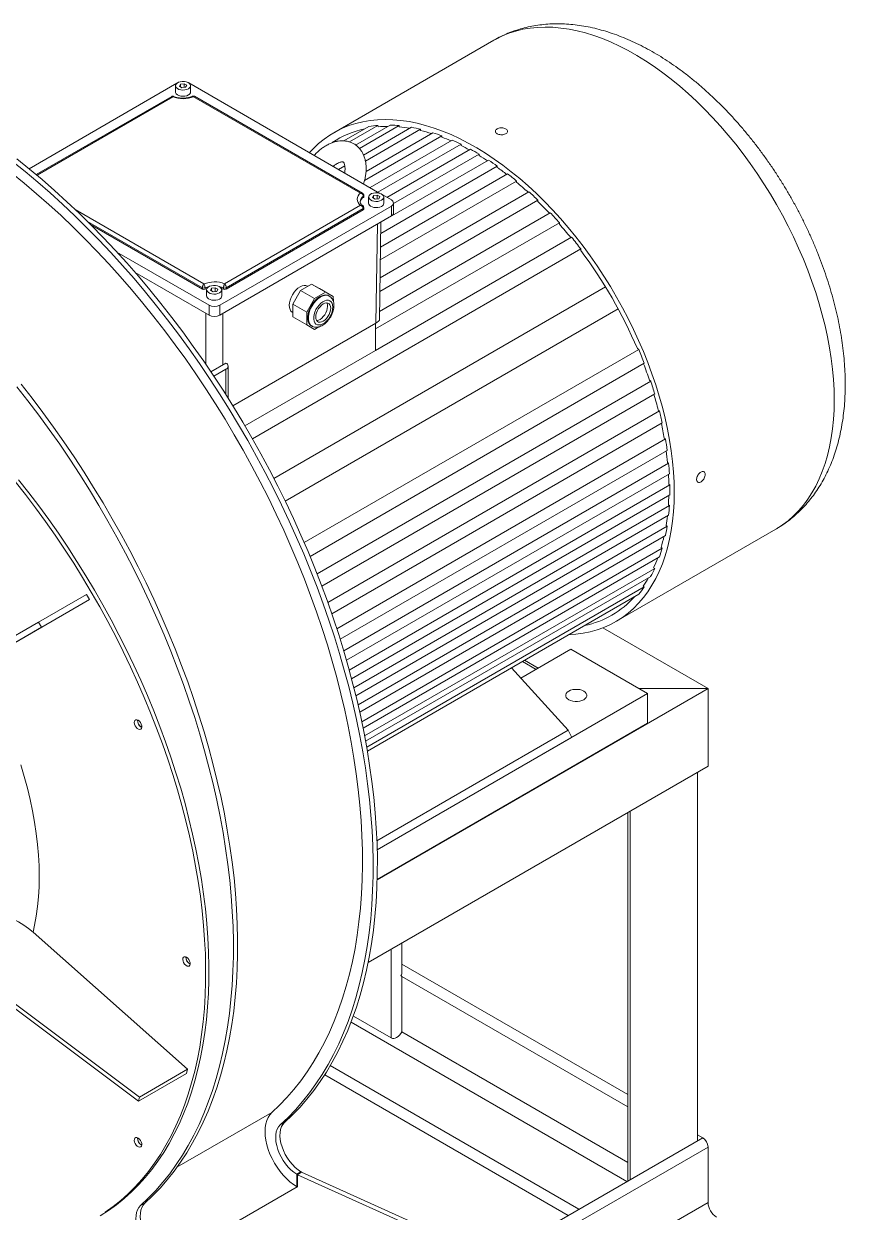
# Model space of a CAD drawing. Header units: millimetres. Extents: x 34 to 332, y 38 to 228.
# Drawn here: x 305.01 to 332.24, y 57.97 to 97.34 of the extents above; entities that cross this region are included whole.
import ezdxf

# ---------------------------------------------------------------- set-up
doc = ezdxf.new("R2010")
doc.units = ezdxf.units.MM

msp = doc.modelspace()

# ---------------------------------------------------------------- linework, layer by layer
at = {"color": 7, "linetype": 'Continuous', "lineweight": 15}
for p, q in [((320.59, 96.796), (315.286, 93.734)), ((310.085, 95.372), (305.185, 92.543)), ((310.041, 95.29), (310.041, 95.086)), ((310.206, 95.343), (310.17, 95.274)), ((310.17, 95.274), (310.255, 95.221)), ((310.328, 95.359), (310.206, 95.343)), ((310.206, 95.343), (310.206, 95.252)), ((310.413, 95.307), (310.328, 95.359)), ((310.328, 95.359), (310.328, 95.231)), ((310.377, 95.238), (310.413, 95.307)), ((316.818, 91.726), (310.483, 95.383)), ((310.541, 95.086), (310.541, 95.29)), ((309.914, 94.937), (305.424, 92.345)), ((309.95, 94.924), (305.45, 92.326)), ((310.255, 95.221), (310.377, 95.238)), ((316.172, 91.733), (310.64, 94.927)), ((316.237, 91.73), (310.676, 94.94)), ((315.626, 93.464), (316.448, 93.939)), ((315.806, 93.43), (316.753, 93.977)), ((316.011, 93.327), (317.157, 93.988)), ((316.141, 93.209), (317.46, 93.971)), ((316.273, 92.995), (317.867, 93.915)), ((316.336, 92.795), (318.165, 93.851)), ((316.356, 92.454), (318.574, 93.735)), ((316.754, 93.93), (316.753, 93.977)), ((317.46, 93.927), (317.46, 93.971)), ((318.165, 93.808), (318.165, 93.851)), ((316.308, 92.15), (318.872, 93.63)), ((316.489, 91.916), (319.214, 93.489)), ((316.753, 91.764), (319.505, 93.353)), ((318.872, 93.588), (318.872, 93.63)), ((319.505, 93.311), (319.505, 93.353)), ((317.049, 91.592), (319.816, 93.19)), ((317.269, 91.385), (320.106, 93.022)), ((320.106, 92.981), (320.106, 93.022)), ((315.447, 92.518), (315.654, 92.637)), ((316.843, 90.396), (320.707, 92.627)), ((316.849, 90.766), (320.417, 92.826)), ((320.708, 92.586), (320.707, 92.627)), ((316.83, 89.526), (321.348, 92.134)), ((316.836, 89.94), (321.05, 92.373)), ((321.348, 92.091), (321.348, 92.134)), ((316.821, 88.928), (321.757, 91.777)), ((316.269, 91.629), (316.269, 91.588)), ((316.283, 91.612), (316.283, 91.653)), ((316.443, 91.601), (316.443, 91.397)), ((316.608, 91.653), (316.572, 91.584)), ((316.572, 91.584), (316.657, 91.532)), ((316.73, 91.67), (316.608, 91.653)), ((316.608, 91.653), (316.608, 91.562)), ((316.657, 91.532), (316.779, 91.548)), ((316.815, 91.617), (316.73, 91.67)), ((316.73, 91.67), (316.73, 91.542)), ((316.779, 91.548), (316.815, 91.617)), ((316.814, 88.471), (322.055, 91.497)), ((317.196, 91.508), (316.91, 91.673)), ((316.943, 91.397), (316.943, 91.601)), ((317.269, 91.079), (317.269, 91.406)), ((322.056, 91.453), (322.055, 91.497)), ((311.506, 88.019), (317.196, 91.304)), ((311.506, 87.692), (317.196, 90.977)), ((311.67, 88.732), (316.172, 91.331)), ((316.263, 91.22), (311.72, 88.598)), ((311.72, 88.557), (316.263, 91.179)), ((316.263, 91.22), (316.263, 91.179)), ((316.282, 91.207), (316.282, 91.248)), ((316.804, 87.817), (322.462, 91.083)), ((317.196, 91.304), (317.196, 90.977)), ((307.223, 90.694), (310.933, 88.553)), ((316.671, 87.233), (322.765, 90.751)), ((316.8, 87.551), (316.849, 90.777)), ((322.765, 90.705), (322.765, 90.751)), ((316.671, 86.522), (323.169, 90.273)), ((308.097, 89.782), (311.152, 88.019)), ((312.588, 83.599), (323.473, 89.883)), ((323.474, 89.834), (323.473, 89.883)), ((308.699, 89.108), (311.152, 87.692)), ((310.933, 88.594), (310.933, 88.553)), ((311.021, 88.591), (311.021, 88.55)), ((311.236, 88.584), (311.2, 88.515)), ((311.358, 88.6), (311.236, 88.584)), ((311.236, 88.584), (311.236, 88.493)), ((311.443, 88.548), (311.358, 88.6)), ((311.358, 88.6), (311.358, 88.472)), ((311.633, 88.595), (311.633, 88.554)), ((311.72, 88.598), (311.72, 88.557)), ((313.303, 82.28), (324.295, 88.626)), ((314.552, 88.718), (314.186, 88.503)), ((314.43, 88.646), (314.417, 88.654)), ((315.011, 88.453), (314.552, 88.718)), ((314.813, 88.572), (314.552, 88.718)), ((311.021, 88.55), (311.083, 88.574)), ((311.072, 88.531), (311.072, 88.327)), ((311.2, 88.515), (311.286, 88.462)), ((311.286, 88.462), (311.407, 88.479)), ((311.407, 88.479), (311.443, 88.548)), ((311.572, 88.327), (311.572, 88.531)), ((314.186, 88.503), (313.929, 88.053)), ((314.645, 88.238), (314.186, 88.503)), ((314.645, 88.238), (314.389, 87.788)), ((315.011, 88.453), (314.645, 88.238)), ((315.272, 88.307), (314.813, 88.572)), ((315.272, 88.307), (315.011, 88.453)), ((315.137, 88.325), (315.12, 88.335)), ((315.274, 88.144), (315.272, 88.307)), ((311.152, 88.019), (311.152, 87.692)), ((311.506, 88.019), (311.506, 87.692)), ((313.68, 81.525), (324.717, 87.896)), ((314.389, 87.788), (313.929, 88.053)), ((313.929, 88.053), (313.932, 87.632)), ((311.941, 84.689), (316.683, 87.427)), ((313.913, 87.791), (313.931, 87.78)), ((314.392, 87.367), (313.932, 87.632)), ((314.389, 87.788), (314.392, 87.367)), ((316.671, 87.42), (316.671, 86.522)), ((314.392, 87.367), (314.653, 87.221)), ((314.545, 87.339), (314.562, 87.329)), ((314.653, 87.221), (314.789, 87.302)), ((312.342, 84.023), (316.671, 86.522)), ((314.308, 80.156), (325.394, 86.556)), ((325.352, 86.581), (325.394, 86.556)), ((311.713, 86.102), (311.215, 85.815)), ((311.313, 85.667), (311.713, 85.898)), ((311.786, 84.937), (311.786, 86)), ((314.501, 79.701), (325.58, 86.097)), ((314.734, 79.125), (325.792, 85.508)), ((325.752, 85.532), (325.792, 85.508)), ((314.894, 78.71), (325.928, 85.08)), ((315.09, 78.175), (326.083, 84.521)), ((326.045, 84.543), (326.083, 84.521)), ((315.223, 77.799), (326.177, 84.122)), ((315.389, 77.302), (326.281, 83.59)), ((326.244, 83.611), (326.281, 83.59)), ((315.5, 76.955), (326.339, 83.212)), ((315.618, 76.571), (326.388, 82.788)), ((326.352, 82.81), (326.388, 82.788)), ((315.709, 76.257), (326.415, 82.437)), ((315.8, 75.934), (326.429, 82.07)), ((326.394, 82.091), (326.429, 82.07)), ((315.878, 75.644), (326.429, 81.735)), ((315.955, 75.346), (326.415, 81.384)), ((326.379, 81.405), (326.415, 81.384)), ((316.021, 75.08), (326.388, 81.064)), ((326.303, 80.719), (326.339, 80.697)), ((316.092, 74.782), (326.339, 80.697)), ((316.147, 74.537), (326.281, 80.387)), ((324.636, 77.539), (329.939, 80.6)), ((316.215, 74.223), (326.177, 79.974)), ((326.14, 79.996), (326.177, 79.974)), ((316.258, 74.012), (326.083, 79.684)), ((316.309, 73.751), (325.928, 79.304)), ((325.89, 79.326), (325.928, 79.304)), ((316.342, 73.577), (325.792, 79.032)), ((307.094, 78.441), (305.503, 77.523)), ((307.194, 78.268), (307.094, 78.441)), ((316.378, 73.376), (325.58, 78.689)), ((316.4, 73.251), (325.394, 78.444)), ((325.539, 78.713), (325.58, 78.689)), ((303.444, 76.103), (307.194, 78.268)), ((307.194, 78.268), (305.603, 77.35)), ((305.503, 77.523), (299.921, 74.299)), ((300.021, 74.126), (305.603, 77.35)), ((305.503, 77.523), (305.603, 77.35)), ((321.18, 76.011), (323.473, 77.334)), ((323.473, 77.335), (323.473, 77.334)), ((324.209, 77.334), (327.694, 75.322)), ((321.49, 75.669), (323.146, 76.625)), ((323.146, 76.625), (325.692, 75.155)), ((323.054, 73.939), (321.18, 76.011)), ((321.54, 76.218), (321.991, 75.958)), ((321.54, 76.218), (321.991, 75.958)), ((321.613, 76.261), (322.064, 76)), ((327.694, 75.322), (316.727, 68.991)), ((327.694, 75.322), (325.403, 75.322)), ((327.694, 72.75), (327.694, 75.322)), ((325.692, 75.155), (316.727, 69.98)), ((325.692, 74.176), (325.692, 75.155)), ((308.905, 74.047), (308.922, 74.039)), ((325.692, 74.176), (316.727, 69)), ((316.717, 70.281), (323.054, 73.939)), ((316.727, 69.981), (323.177, 73.705)), ((323.177, 73.705), (323.054, 73.939)), ((327.694, 72.75), (316.428, 66.247)), ((327.34, 72.546), (327.34, 60.339)), ((325.113, 71.26), (325.113, 59.053)), ((325.039, 71.218), (325.039, 59.011)), ((301.6, 67.037), (308.815, 61.654)), ((308.852, 61.79), (301.601, 67.2)), ((310.443, 62.709), (305.32, 67.251)), ((317.547, 65.873), (317.547, 66.892)), ((310.511, 66.2), (310.527, 66.192)), ((317.547, 66.196), (325.039, 61.871)), ((317.547, 63.951), (317.547, 65.788)), ((315.936, 64.472), (317.193, 63.747)), ((310.443, 62.709), (308.852, 61.79)), ((310.406, 62.572), (310.443, 62.709)), ((310.406, 62.572), (308.815, 61.654)), ((314.988, 62.53), (323.062, 57.869)), ((308.852, 61.79), (308.815, 61.654)), ((313.653, 60.948), (313.512, 60.867)), ((327.517, 60.441), (320.579, 56.435)), ((327.34, 60.543), (327.517, 60.441)), ((308.905, 60.207), (308.922, 60.199)), ((327.694, 60.135), (327.694, 58.297)), ((314.2, 59.314), (314.058, 59.232)), ((314.058, 59.232), (314.074, 59.223)), ((314.074, 59.223), (314.206, 59.31)), ((314.213, 59.306), (314.09, 59.215)), ((321.372, 55.931), (314.09, 59.215)), ((314.2, 59.314), (314.206, 59.31)), ((321.515, 56.013), (314.213, 59.306)), ((309.889, 56.405), (314.069, 58.817)), ((309.889, 56.405), (314.069, 58.817)), ((309.022, 58.275), (308.88, 58.193))]:
    msp.add_line(p, q, dxfattribs=at)
at = {"color": 8, "linetype": 'Continuous', "lineweight": 15}
for p, q in [((305.45, 92.326), (305.489, 92.291)), ((306.711, 91.194), (310.983, 88.728)), ((310.933, 88.594), (307.125, 90.792)), ((316.683, 87.427), (316.733, 90.71)), ((311.046, 86.064), (311.046, 87.753)), ((311.612, 87.753), (311.612, 86.044)), ((311.713, 85.898), (311.713, 85.053)), ((317.193, 63.747), (317.193, 66.688)), ((317.547, 65.788), (325.039, 61.463)), ((315.861, 64.271), (325.006, 58.991)), ((317.547, 63.951), (325.039, 59.625)), ((315.172, 62.831), (323.415, 58.073)), ((310.087, 59.463), (313.234, 61.279)), ((327.694, 60.135), (320.976, 56.256)), ((314.058, 59.232), (314.058, 58.824)), ((314.09, 59.215), (314.09, 58.807)), ((327.694, 58.297), (323.208, 55.708))]:
    msp.add_line(p, q, dxfattribs=at)
at = {"color": 8, "linetype": 'Continuous', "lineweight": 15, "flags": 128}
for points in [[(331.876, 84.881), (331.869, 85.216), (331.851, 85.556), (331.82, 85.903), (331.777, 86.255), (331.721, 86.612), (331.653, 86.972), (331.574, 87.336), (331.482, 87.702), (331.379, 88.07), (331.265, 88.44), (331.139, 88.81), (331.002, 89.179), (330.854, 89.548), (330.696, 89.915), (330.528, 90.28), (330.349, 90.642), (330.161, 91), (329.964, 91.354), (329.759, 91.703), (329.544, 92.046), (329.322, 92.383), (329.092, 92.713), (328.855, 93.036), (328.611, 93.35), (328.361, 93.656), (328.105, 93.952), (327.844, 94.238), (327.578, 94.514), (327.307, 94.78), (327.033, 95.033), (326.755, 95.275), (326.475, 95.505), (326.192, 95.721), (325.908, 95.925), (325.622, 96.115), (325.336, 96.291), (325.049, 96.453), (324.763, 96.6), (324.478, 96.732), (324.195, 96.85), (323.913, 96.952), (323.634, 97.038), (323.358, 97.109), (323.085, 97.164), (322.817, 97.203), (322.553, 97.226), (322.295, 97.234), (322.042, 97.225), (321.794, 97.2), (321.554, 97.159), (321.32, 97.102), (321.094, 97.03), (320.876, 96.942), (320.666, 96.838), (320.59, 96.796)], [(311.142, 88.632), (311.09, 88.617), (311.021, 88.591)], [(311.633, 88.595), (311.564, 88.62), (311.489, 88.638)], [(314.56, 87.33), (314.521, 87.361), (314.483, 87.412), (314.458, 87.476), (314.445, 87.551), (314.445, 87.635), (314.458, 87.725), (314.483, 87.819), (314.521, 87.913), (314.569, 88.004), (314.626, 88.089), (314.69, 88.166), (314.759, 88.232), (314.832, 88.285), (314.904, 88.324), (314.975, 88.346), (315.042, 88.351), (315.103, 88.34), (315.14, 88.323)], [(329.939, 80.6), (329.964, 80.615), (330.161, 80.742), (330.349, 80.883), (330.528, 81.039), (330.696, 81.21), (330.854, 81.394), (331.002, 81.592), (331.139, 81.804), (331.265, 82.028), (331.379, 82.265), (331.482, 82.514), (331.574, 82.775), (331.653, 83.047), (331.721, 83.329), (331.777, 83.622), (331.82, 83.924), (331.851, 84.235), (331.869, 84.554), (331.876, 84.881)], [(305.319, 67.252), (305.37, 67.482), (305.426, 67.787), (305.47, 68.102), (305.501, 68.426), (305.519, 68.758), (305.526, 69.098), (305.519, 69.446), (305.501, 69.799), (305.47, 70.159), (305.426, 70.524), (305.37, 70.894), (305.302, 71.268), (305.222, 71.645), (305.13, 72.025), (305.027, 72.407), (304.911, 72.791)]]:
    msp.add_lwpolyline(points, dxfattribs=at)
at = {"color": 7, "linetype": 'Continuous', "lineweight": 15, "flags": 128}
for points in [[(310.468, 95.188), (310.509, 95.22), (310.534, 95.256), (310.541, 95.295), (310.53, 95.334), (310.501, 95.369), (310.456, 95.399), (310.399, 95.421), (310.334, 95.432), (310.266, 95.434), (310.2, 95.424), (310.14, 95.405), (310.092, 95.377), (310.059, 95.343), (310.043, 95.305), (310.045, 95.266), (310.066, 95.228), (310.103, 95.195), (310.154, 95.17), (310.216, 95.153), (310.283, 95.146), (310.351, 95.15), (310.414, 95.164), (310.468, 95.188)], [(310.041, 95.086), (310.045, 95.062), (310.066, 95.024), (310.103, 94.991), (310.154, 94.965), (310.216, 94.949), (310.283, 94.942), (310.351, 94.946), (310.414, 94.96), (310.468, 94.984)], [(326.572, 81.82), (326.566, 82.154), (326.548, 82.495), (326.517, 82.842), (326.473, 83.194), (326.418, 83.55), (326.35, 83.911), (326.271, 84.274), (326.179, 84.641), (326.076, 85.009), (325.961, 85.378), (325.835, 85.748), (325.699, 86.118), (325.551, 86.486), (325.393, 86.854), (325.224, 87.218), (325.046, 87.58), (324.858, 87.938), (324.661, 88.292), (324.455, 88.641), (324.241, 88.984), (324.019, 89.321), (323.789, 89.652), (323.552, 89.974), (323.308, 90.288), (323.058, 90.594), (322.802, 90.89), (322.541, 91.177), (322.274, 91.453), (322.004, 91.718), (321.73, 91.972), (321.452, 92.214), (321.172, 92.443), (320.889, 92.66), (320.605, 92.863), (320.319, 93.053), (320.033, 93.229), (319.746, 93.391), (319.46, 93.538), (319.175, 93.671), (318.891, 93.788), (318.61, 93.89), (318.331, 93.977), (318.055, 94.047), (317.782, 94.102), (317.514, 94.142), (317.25, 94.165), (316.991, 94.172), (316.738, 94.163), (316.491, 94.138), (316.251, 94.098), (316.017, 94.041), (315.791, 93.968), (315.573, 93.88), (315.363, 93.777), (315.161, 93.658), (314.969, 93.524), (314.786, 93.375), (314.612, 93.212), (314.483, 93.074)], [(313.512, 60.867), (313.77, 61.11), (314.017, 61.368), (314.255, 61.64), (314.481, 61.925), (314.698, 62.225), (314.903, 62.538), (315.097, 62.864), (315.28, 63.203), (315.451, 63.555), (315.611, 63.918), (315.759, 64.294), (315.896, 64.682), (316.02, 65.081), (316.133, 65.491), (316.233, 65.911), (316.321, 66.342), (316.397, 66.782), (316.461, 67.232), (316.512, 67.692), (316.55, 68.159), (316.576, 68.636), (316.59, 69.12), (316.591, 69.611), (316.579, 70.11), (316.555, 70.615), (316.519, 71.127), (316.47, 71.644), (316.408, 72.167), (316.335, 72.694), (316.248, 73.226), (316.15, 73.761), (316.04, 74.301), (315.917, 74.843), (315.782, 75.388), (315.636, 75.934), (315.478, 76.483), (315.308, 77.032), (315.127, 77.582), (314.935, 78.132), (314.732, 78.682), (314.517, 79.232), (314.292, 79.78), (314.057, 80.326), (313.811, 80.87), (313.555, 81.411), (313.289, 81.949), (313.013, 82.484), (312.728, 83.014), (312.433, 83.54), (312.13, 84.061), (311.818, 84.577), (311.498, 85.086), (311.17, 85.589), (310.833, 86.086), (310.489, 86.575), (310.138, 87.057), (309.78, 87.531), (309.416, 87.996), (309.044, 88.453), (308.667, 88.9), (308.285, 89.337), (307.897, 89.765), (307.504, 90.182), (307.106, 90.589), (306.704, 90.984), (306.298, 91.368), (305.888, 91.74), (305.475, 92.1), (305.059, 92.448), (304.641, 92.783)], [(313.653, 60.948), (313.911, 61.192), (314.159, 61.449), (314.396, 61.721), (314.623, 62.007), (314.839, 62.306), (315.044, 62.619), (315.238, 62.946), (315.421, 63.285), (315.593, 63.636), (315.753, 64), (315.901, 64.376), (316.037, 64.764), (316.162, 65.162), (316.274, 65.572), (316.375, 65.993), (316.463, 66.423), (316.539, 66.864), (316.602, 67.314), (316.653, 67.773), (316.692, 68.241), (316.718, 68.717), (316.731, 69.201), (316.732, 69.693), (316.721, 70.192), (316.697, 70.697), (316.66, 71.209), (316.611, 71.726), (316.55, 72.248), (316.476, 72.776), (316.39, 73.307), (316.291, 73.843), (316.181, 74.382), (316.058, 74.924), (315.924, 75.469), (315.778, 76.016), (315.619, 76.564), (315.45, 77.114), (315.269, 77.664), (315.077, 78.214), (314.873, 78.764), (314.659, 79.313), (314.434, 79.861), (314.198, 80.407), (313.952, 80.951), (313.696, 81.493), (313.43, 82.031), (313.154, 82.565), (312.869, 83.096), (312.575, 83.622), (312.272, 84.143), (311.96, 84.658), (311.639, 85.168), (311.311, 85.671), (310.975, 86.168), (310.631, 86.657), (310.28, 87.139), (309.922, 87.612), (309.557, 88.078), (309.186, 88.534), (308.809, 88.981), (308.426, 89.419), (308.038, 89.847), (307.645, 90.264), (307.247, 90.67), (306.845, 91.066), (306.439, 91.45), (306.029, 91.822), (305.616, 92.182), (305.2, 92.53), (304.782, 92.865)], [(304.611, 92.392), (305.025, 92.059), (305.436, 91.714), (305.844, 91.357), (306.248, 90.987), (306.649, 90.606), (307.046, 90.213), (307.438, 89.81), (307.826, 89.395), (308.209, 88.971), (308.586, 88.536), (308.958, 88.092), (309.323, 87.639), (309.682, 87.177), (310.034, 86.706), (310.379, 86.228), (310.717, 85.742), (311.047, 85.249), (311.37, 84.749), (311.684, 84.244), (311.989, 83.732), (312.286, 83.215), (312.573, 82.694), (312.852, 82.168), (313.121, 81.638), (313.38, 81.104), (313.629, 80.568), (313.867, 80.029), (314.096, 79.488), (314.313, 78.946), (314.52, 78.403), (314.716, 77.859), (314.9, 77.315), (315.074, 76.771), (315.235, 76.229), (315.385, 75.687), (315.524, 75.148), (315.65, 74.611), (315.764, 74.076), (315.866, 73.545), (315.956, 73.018), (316.034, 72.495), (316.099, 71.977), (316.152, 71.463), (316.192, 70.956), (316.22, 70.454), (316.235, 69.959), (316.238, 69.471), (316.228, 68.99), (316.206, 68.517), (316.171, 68.052), (316.123, 67.596), (316.063, 67.149), (315.991, 66.711), (315.907, 66.284), (315.81, 65.866), (315.701, 65.459), (315.58, 65.063), (315.446, 64.678), (315.302, 64.305), (315.145, 63.943), (314.977, 63.594), (314.797, 63.258), (314.606, 62.934), (314.404, 62.624), (314.191, 62.327), (313.967, 62.044), (313.733, 61.775), (313.488, 61.52), (313.234, 61.279)], [(316.87, 91.499), (316.911, 91.53), (316.936, 91.567), (316.943, 91.606), (316.932, 91.645), (316.902, 91.68), (316.858, 91.71), (316.801, 91.731), (316.736, 91.743), (316.668, 91.744), (316.602, 91.735), (316.542, 91.716), (316.494, 91.688), (316.461, 91.654), (316.445, 91.616), (316.447, 91.576), (316.468, 91.539), (316.505, 91.506), (316.556, 91.48), (316.618, 91.463), (316.685, 91.457), (316.753, 91.461), (316.816, 91.475), (316.87, 91.499)], [(316.443, 91.397), (316.447, 91.372), (316.468, 91.335), (316.505, 91.302), (316.556, 91.276), (316.618, 91.259), (316.685, 91.252), (316.753, 91.256), (316.816, 91.271), (316.87, 91.295)], [(311.499, 88.429), (311.54, 88.46), (311.565, 88.497), (311.572, 88.536), (311.56, 88.575), (311.531, 88.61), (311.486, 88.64), (311.429, 88.662), (311.364, 88.673), (311.296, 88.675), (311.23, 88.665), (311.171, 88.646), (311.123, 88.618), (311.089, 88.584), (311.073, 88.546), (311.075, 88.507), (311.096, 88.469), (311.133, 88.436), (311.185, 88.411), (311.246, 88.394), (311.313, 88.387), (311.381, 88.391), (311.444, 88.405), (311.499, 88.429)], [(311.556, 88.581), (311.564, 88.579), (311.633, 88.554)], [(311.072, 88.327), (311.075, 88.303), (311.096, 88.265), (311.133, 88.232), (311.185, 88.206), (311.246, 88.19), (311.313, 88.183), (311.381, 88.187), (311.444, 88.201), (311.499, 88.225)], [(315.12, 88.335), (315.086, 88.35), (315.025, 88.362), (314.958, 88.356), (314.887, 88.334), (314.814, 88.295), (314.742, 88.242), (314.672, 88.176), (314.608, 88.099), (314.551, 88.014), (314.503, 87.923), (314.466, 87.829), (314.44, 87.736), (314.427, 87.645), (314.427, 87.561), (314.44, 87.486), (314.466, 87.422), (314.503, 87.371), (314.545, 87.339)], [(315.256, 87.959), (315.25, 88.03), (315.231, 88.089), (315.199, 88.136), (315.157, 88.169), (315.107, 88.185), (315.049, 88.184), (314.986, 88.167), (314.922, 88.133), (314.858, 88.085), (314.798, 88.025), (314.743, 87.954), (314.697, 87.876), (314.66, 87.793), (314.635, 87.71), (314.622, 87.63), (314.622, 87.556), (314.635, 87.49), (314.66, 87.437), (314.697, 87.397), (314.743, 87.373), (314.798, 87.365), (314.858, 87.374), (314.922, 87.399), (314.986, 87.44), (315.049, 87.495), (315.107, 87.561), (315.157, 87.636), (315.199, 87.717), (315.231, 87.8), (315.25, 87.882), (315.256, 87.959)], [(315.186, 87.919), (315.179, 87.979), (315.161, 88.028), (315.132, 88.066), (315.092, 88.088), (315.046, 88.095), (314.993, 88.086), (314.938, 88.062), (314.883, 88.023), (314.831, 87.971), (314.784, 87.91), (314.745, 87.842), (314.715, 87.771), (314.697, 87.7), (314.691, 87.633), (314.697, 87.573), (314.715, 87.523), (314.745, 87.486), (314.784, 87.463), (314.831, 87.456), (314.883, 87.465), (314.938, 87.49), (314.993, 87.529), (315.046, 87.58), (315.092, 87.641), (315.132, 87.709), (315.161, 87.78), (315.179, 87.851), (315.186, 87.919)], [(315.08, 87.98), (315.073, 87.913), (315.055, 87.842), (315.026, 87.77), (314.986, 87.703), (314.94, 87.641), (314.887, 87.59), (314.832, 87.551), (314.777, 87.527), (314.725, 87.517), (314.718, 87.517)], [(308.88, 58.193), (309.138, 58.436), (309.386, 58.694), (309.623, 58.966), (309.85, 59.252), (310.066, 59.551), (310.271, 59.864), (310.465, 60.19), (310.648, 60.529), (310.82, 60.881), (310.98, 61.245), (311.128, 61.621), (311.264, 62.008), (311.389, 62.407), (311.501, 62.817), (311.602, 63.237), (311.69, 63.668), (311.766, 64.109), (311.829, 64.559), (311.88, 65.018), (311.919, 65.486), (311.945, 65.962), (311.958, 66.446), (311.959, 66.938), (311.948, 67.436), (311.924, 67.942), (311.887, 68.453), (311.838, 68.97), (311.777, 69.493), (311.703, 70.02), (311.617, 70.552), (311.518, 71.088), (311.408, 71.627), (311.285, 72.169), (311.151, 72.714), (311.005, 73.261), (310.847, 73.809), (310.677, 74.358), (310.496, 74.908), (310.304, 75.459), (310.1, 76.009), (309.886, 76.558), (309.661, 77.106), (309.425, 77.652), (309.179, 78.196), (308.923, 78.737), (308.657, 79.275), (308.381, 79.81), (308.096, 80.34), (307.802, 80.866), (307.499, 81.387), (307.187, 81.903), (306.866, 82.412), (306.538, 82.916), (306.202, 83.412), (305.858, 83.902), (305.507, 84.383), (305.149, 84.857), (304.784, 85.322)], [(309.022, 58.275), (309.28, 58.518), (309.527, 58.776), (309.765, 59.047), (309.991, 59.333), (310.207, 59.633), (310.413, 59.946), (310.607, 60.272), (310.79, 60.611), (310.961, 60.962), (311.121, 61.326), (311.269, 61.702), (311.406, 62.09), (311.53, 62.489), (311.643, 62.898), (311.743, 63.319), (311.831, 63.75), (311.907, 64.19), (311.97, 64.64), (312.022, 65.099), (312.06, 65.567), (312.086, 66.044), (312.1, 66.528), (312.101, 67.019), (312.089, 67.518), (312.065, 68.023), (312.029, 68.535), (311.98, 69.052), (311.918, 69.575), (311.844, 70.102), (311.758, 70.634), (311.66, 71.169), (311.549, 71.709), (311.427, 72.251), (311.292, 72.795), (311.146, 73.342), (310.988, 73.891), (310.818, 74.44), (310.637, 74.99), (310.445, 75.54), (310.242, 76.09), (310.027, 76.64), (309.802, 77.187), (309.567, 77.734), (309.321, 78.278), (309.064, 78.819), (308.798, 79.357), (308.523, 79.892), (308.238, 80.422), (307.943, 80.948), (307.64, 81.469), (307.328, 81.984), (307.008, 82.494), (306.679, 82.997), (306.343, 83.494), (305.999, 83.983), (305.648, 84.465), (305.29, 84.939), (304.925, 85.404)], [(304.73, 82.18), (305.07, 81.749), (305.404, 81.309), (305.731, 80.861), (306.05, 80.405), (306.362, 79.942), (306.667, 79.473), (306.963, 78.998), (307.25, 78.516), (307.529, 78.03), (307.799, 77.539), (308.06, 77.043), (308.311, 76.544), (308.552, 76.041), (308.784, 75.536), (309.005, 75.028), (309.216, 74.519), (309.416, 74.008), (309.605, 73.496), (309.783, 72.984), (309.95, 72.473), (310.106, 71.962), (310.25, 71.452), (310.382, 70.944), (310.502, 70.438), (310.611, 69.935), (310.708, 69.435), (310.792, 68.939), (310.864, 68.447), (310.924, 67.96), (310.972, 67.478), (311.007, 67.001), (311.03, 66.531), (311.04, 66.067), (311.038, 65.611), (311.024, 65.162), (310.997, 64.72), (310.958, 64.287), (310.906, 63.863), (310.842, 63.448), (310.765, 63.043), (310.677, 62.648), (310.576, 62.263), (310.464, 61.889), (310.339, 61.526), (310.203, 61.175), (310.055, 60.836), (309.896, 60.508), (309.725, 60.194), (309.543, 59.892), (309.35, 59.603), (309.147, 59.328), (308.932, 59.066), (308.708, 58.818), (308.473, 58.585), (308.228, 58.366), (307.974, 58.161), (307.71, 57.972)], [(304.836, 82.241), (305.177, 81.81), (305.51, 81.37), (305.837, 80.922), (306.157, 80.466), (306.469, 80.004), (306.773, 79.534), (307.069, 79.059), (307.356, 78.578), (307.635, 78.091), (307.905, 77.6), (308.166, 77.104), (308.417, 76.605), (308.658, 76.102), (308.89, 75.597), (309.111, 75.089), (309.322, 74.58), (309.522, 74.069), (309.711, 73.557), (309.889, 73.046), (310.056, 72.534), (310.212, 72.023), (310.356, 71.513), (310.488, 71.005), (310.609, 70.499), (310.717, 69.996), (310.814, 69.496), (310.898, 69), (310.97, 68.508), (311.03, 68.021), (311.078, 67.539), (311.113, 67.063), (311.136, 66.592), (311.147, 66.129), (311.144, 65.672), (311.13, 65.223), (311.103, 64.782), (311.064, 64.349), (311.012, 63.925), (310.948, 63.51), (310.871, 63.104), (310.783, 62.709), (310.682, 62.324), (310.57, 61.95), (310.445, 61.588), (310.309, 61.236), (310.161, 60.897), (310.002, 60.57), (309.831, 60.255), (309.649, 59.953), (309.456, 59.664), (309.253, 59.389), (309.038, 59.127), (308.814, 58.879), (308.579, 58.646), (308.334, 58.427), (308.08, 58.222), (307.816, 58.033), (307.543, 57.858)], [(323.075, 77.104), (323.308, 77.12), (323.552, 77.153), (323.789, 77.202), (324.019, 77.266), (324.241, 77.347), (324.455, 77.443), (324.661, 77.554), (324.858, 77.68), (325.046, 77.822), (325.224, 77.978), (325.393, 78.148), (325.551, 78.333), (325.699, 78.531), (325.835, 78.742), (325.961, 78.967), (326.076, 79.204), (326.179, 79.453), (326.271, 79.714), (326.35, 79.985), (326.418, 80.268), (326.473, 80.56), (326.517, 80.862), (326.548, 81.173), (326.566, 81.493), (326.572, 81.82)], [(323.571, 74.951), (323.619, 74.987), (323.653, 75.028), (323.671, 75.072), (323.671, 75.117), (323.653, 75.161), (323.619, 75.202), (323.571, 75.237), (323.509, 75.265), (323.439, 75.285), (323.362, 75.295), (323.284, 75.295), (323.207, 75.285), (323.137, 75.265), (323.076, 75.237), (323.027, 75.202), (322.993, 75.161), (322.975, 75.117), (322.975, 75.072), (322.993, 75.028), (323.027, 74.987), (323.076, 74.951), (323.137, 74.923), (323.207, 74.904), (323.284, 74.893), (323.362, 74.893), (323.439, 74.904), (323.509, 74.923), (323.571, 74.951)], [(308.737, 74.041), (308.775, 74.002), (308.816, 73.978), (308.855, 73.969), (308.888, 73.978), (308.911, 74.003), (308.922, 74.042), (308.92, 74.09), (308.904, 74.143), (308.878, 74.194), (308.842, 74.238), (308.802, 74.27), (308.762, 74.287), (308.726, 74.286), (308.697, 74.269), (308.68, 74.237), (308.675, 74.192), (308.684, 74.141), (308.706, 74.089), (308.737, 74.041)], [(302.192, 67.695), (302.346, 67.774), (302.511, 67.841), (302.686, 67.894), (302.871, 67.935), (303.063, 67.962), (303.26, 67.974), (303.462, 67.973), (303.665, 67.958), (303.87, 67.929), (304.073, 67.887), (304.273, 67.831), (304.468, 67.762), (304.658, 67.681), (304.839, 67.589), (305.011, 67.486), (305.172, 67.373), (305.32, 67.251)], [(310.343, 66.194), (310.381, 66.155), (310.422, 66.13), (310.461, 66.122), (310.493, 66.131), (310.517, 66.156), (310.528, 66.195), (310.526, 66.243), (310.51, 66.296), (310.483, 66.347), (310.448, 66.391), (310.408, 66.423), (310.368, 66.439), (310.331, 66.439), (310.303, 66.422), (310.286, 66.389), (310.281, 66.345), (310.29, 66.294), (310.311, 66.242), (310.343, 66.194)], [(313.234, 61.279), (313.166, 61.206), (313.109, 61.118), (313.065, 61.017), (313.033, 60.904), (313.014, 60.78), (313.008, 60.646), (313.016, 60.506), (313.036, 60.359), (313.07, 60.209), (313.115, 60.056), (313.173, 59.903), (313.242, 59.752), (313.321, 59.605), (313.41, 59.463), (313.507, 59.328), (313.61, 59.202), (313.72, 59.087), (313.834, 58.983), (313.951, 58.893), (314.069, 58.817)], [(314.058, 59.232), (313.96, 59.298), (313.865, 59.378), (313.773, 59.471), (313.687, 59.575), (313.609, 59.688), (313.539, 59.808), (313.479, 59.932), (313.431, 60.058), (313.395, 60.184), (313.372, 60.308), (313.362, 60.426), (313.366, 60.537), (313.383, 60.638), (313.414, 60.728), (313.457, 60.805), (313.512, 60.867)], [(314.2, 59.314), (314.102, 59.379), (314.006, 59.46), (313.915, 59.553), (313.829, 59.657), (313.75, 59.77), (313.68, 59.889), (313.621, 60.014), (313.572, 60.14), (313.536, 60.266), (313.513, 60.389), (313.504, 60.508), (313.507, 60.618), (313.525, 60.72), (313.555, 60.81), (313.599, 60.886), (313.653, 60.948)], [(308.737, 60.201), (308.775, 60.162), (308.816, 60.137), (308.855, 60.129), (308.888, 60.138), (308.911, 60.163), (308.922, 60.202), (308.92, 60.25), (308.904, 60.303), (308.878, 60.353), (308.842, 60.397), (308.802, 60.429), (308.762, 60.446), (308.726, 60.446), (308.697, 60.429), (308.68, 60.396), (308.675, 60.352), (308.684, 60.301), (308.706, 60.249), (308.737, 60.201)], [(309.568, 56.64), (309.47, 56.706), (309.375, 56.786), (309.283, 56.879), (309.197, 56.983), (309.118, 57.096), (309.049, 57.216), (308.989, 57.34), (308.941, 57.466), (308.905, 57.592), (308.882, 57.716), (308.872, 57.834), (308.876, 57.945), (308.893, 58.046), (308.924, 58.136), (308.967, 58.213), (309.022, 58.275)], [(309.427, 56.558), (309.329, 56.624), (309.233, 56.704), (309.142, 56.797), (309.056, 56.901), (308.977, 57.014), (308.907, 57.134), (308.848, 57.258), (308.799, 57.385), (308.763, 57.511), (308.74, 57.634), (308.731, 57.752), (308.734, 57.863), (308.752, 57.964), (308.782, 58.054), (308.826, 58.131), (308.88, 58.193)]]:
    msp.add_lwpolyline(points, dxfattribs=at)
at = {"color": 7, "linetype": 'Continuous', "lineweight": 15}
for centre, radius, start, end in [((310.291, 95.828), 0.966, 249.3247, 291.1597), ((310.417, 95.098), 0.125, 294.0647, 354.6158), ((316.963, 90.825), 3.107, 101.9152, 123.7505), ((317.044, 90.41), 3.578, 94.6546, 99.5764), ((317.081, 90.128), 3.816, 90.0221, 94.9178), ((317.061, 89.716), 4.274, 84.6463, 88.7135), ((317.042, 89.324), 4.621, 80.4495, 84.8124), ((316.933, 88.804), 5.195, 76.2865, 79.649), ((316.832, 88.306), 5.662, 72.5706, 76.3752), ((316.627, 87.73), 6.313, 69.1679, 72.0341), ((316.459, 87.228), 6.803, 66.4753, 69.2173), ((316.191, 86.67), 7.459, 63.6177, 66.083), ((315.969, 86.177), 7.963, 61.4092, 63.6343), ((315.648, 85.635), 8.628, 58.892, 61.1134), ((315.373, 85.14), 9.159, 56.8325, 58.8825), ((314.994, 84.599), 9.853, 54.5617, 56.6094), ((314.652, 84.087), 10.435, 52.4004, 54.5276), ((314.213, 83.548), 11.163, 50.275, 52.2351), ((316.304, 91.532), 0.24, 123.2242, 236.5846), ((313.784, 83.008), 11.821, 47.7741, 50.2168), ((313.279, 82.473), 12.588, 45.7962, 47.66), ((316.4, 91.383), 0.244, 122.682, 164.4977), ((316.253, 91.614), 0.0302, 301.4803, 356.3727), ((316.819, 91.408), 0.125, 294.0645, 354.6161), ((317.157, 91.406), 0.109, 290.7827, 69.2172), ((312.845, 82.008), 13.193, 43.3686, 45.7177), ((316.25, 91.209), 0.0324, 293.2341, 355.4421), ((317.144, 91.092), 0.126, 294.3747, 354.3037), ((312.345, 81.553), 13.899, 41.4367, 43.2892), ((311.955, 81.196), 14.398, 39.0092, 41.3357), ((311.534, 80.865), 14.963, 37.0637, 38.9598), ((310.98, 80.452), 15.624, 23.0968, 36.9032), ((310.98, 88.686), 0.104, 242.8505, 293.302), ((311.332, 87.826), 0.967, 69.5235, 111.1394), ((311.673, 88.691), 0.104, 247.4212, 297.1241), ((310.98, 88.645), 0.104, 242.8505, 293.302), ((311.448, 88.339), 0.125, 294.0623, 354.6183), ((311.673, 88.65), 0.104, 247.4212, 297.1241), ((311.329, 88.36), 0.384, 242.6093, 297.3907), ((314.868, 87.99), 0.212, 357.2158, 29.7803), ((311.329, 88.033), 0.384, 242.6093, 297.3907), ((311.61, 80.723), 14.968, 21.0408, 22.9364), ((311.674, 86), 0.109, 290.7831, 69.2169), ((312.114, 80.925), 14.396, 18.6645, 20.974), ((312.621, 81.085), 13.894, 16.7108, 18.5641), ((313.256, 81.287), 13.197, 14.2835, 16.6319), ((313.879, 81.432), 12.588, 12.3408, 14.2047), ((314.594, 81.602), 11.822, 9.7844, 12.227), ((315.273, 81.703), 11.168, 7.7668, 9.726), ((315.959, 81.813), 10.441, 5.4747, 7.6009), ((316.581, 81.854), 9.851, 3.3924, 5.4407), ((317.233, 81.912), 9.162, 1.12, 3.1695), ((317.802, 81.902), 8.629, 358.8892, 1.1108), ((318.435, 81.909), 7.96, 356.3681, 358.5944), ((318.972, 81.854), 7.458, 353.92, 356.3859), ((319.585, 81.808), 6.806, 350.787, 353.5282), ((320.705, 81.592), 5.664, 343.6307, 347.4342), ((320.105, 81.703), 6.315, 347.9707, 350.8363), ((321.19, 81.431), 5.195, 340.3571, 343.7197), ((321.674, 81.274), 4.644, 335.2045, 339.5471), ((322.043, 81.085), 4.274, 331.2942, 335.3614), ((322.395, 80.906), 3.834, 325.1019, 329.9758), ((322.961, 80.439), 3.098, 281.8913, 318.1033), ((322.635, 80.724), 3.58, 320.4334, 325.3539), ((309.031, 74.263), 0.249, 176.0695, 243.9248), ((309.035, 74.264), 0.253, 176.4541, 239.095), ((310.637, 66.416), 0.249, 176.0625, 243.9322), ((310.641, 66.417), 0.253, 176.4538, 239.0958), ((309.031, 60.423), 0.249, 176.0692, 243.9253), ((309.035, 60.424), 0.253, 176.4544, 239.0947), ((327.31, 60.117), 0.384, 2.6054, 57.3946), ((314.244, 59.558), 0.375, 242.9612, 245.7445), ((314.28, 59.454), 0.162, 242.9725, 245.7407), ((328.308, 58.325), 0.615, 182.6056, 237.3945)]:
    msp.add_arc(centre, radius, start, end, dxfattribs=at)
at = {"color": 8, "linetype": 'Continuous', "lineweight": 15}
for centre, radius, start, end in [((316.381, 91.44), 0.22, 120.6104, 178.0689), ((316.253, 91.655), 0.0302, 301.4673, 356.5066), ((316.249, 91.251), 0.0333, 294.1149, 354.5884)]:
    msp.add_arc(centre, radius, start, end, dxfattribs=at)
at = {"color": 7, "linetype": 'Continuous', "lineweight": 15}
for centre, major_axis, ratio, start_param, end_param in [((314.165, 88.222), (0.253, 0.431), 0.572322, 0.004289, 3.145881), ((316.397, 87.36), (0.402, 0.166), 0.147343, 5.443052, 6.132167), ((316.397, 87.391), (0.32, 0.37), 0.661549, 5.527678, 5.615199), ((317.37, 65.975), (0.177, 0.306), 0.577335, 4.503813, 4.71243), ((317.37, 65.89), (0.25, -0.144), 0.00007, 0.785439, 0.994055), ((317.37, 64.053), (0.177, 0.306), 0.577335, 3.141633, 4.71243)]:
    msp.add_ellipse(centre, major_axis=major_axis, ratio=ratio, start_param=start_param, end_param=end_param, dxfattribs=at)
for points, knots in [([(332.242, 85.392), (332.241, 85.451), (332.24, 85.622), (332.229, 85.908), (332.204, 86.249), (332.167, 86.595), (332.118, 86.943), (332.057, 87.293), (331.985, 87.646), (331.901, 88), (331.807, 88.354), (331.701, 88.709), (331.585, 89.063), (331.459, 89.416), (331.322, 89.768), (331.176, 90.119), (331.02, 90.466), (330.855, 90.811), (330.68, 91.152), (330.497, 91.489), (330.305, 91.822), (330.105, 92.149), (329.897, 92.471), (329.682, 92.787), (329.459, 93.096), (329.23, 93.398), (328.993, 93.692), (328.751, 93.979), (328.502, 94.257), (328.248, 94.526), (327.989, 94.785), (327.724, 95.035), (327.455, 95.274), (327.182, 95.503), (326.905, 95.72), (326.624, 95.925), (326.34, 96.119), (326.054, 96.3), (325.765, 96.468), (325.474, 96.622), (325.181, 96.763), (324.888, 96.889), (324.594, 97), (324.301, 97.096), (324.009, 97.177), (323.719, 97.243), (323.431, 97.292), (323.146, 97.325), (322.865, 97.342), (322.589, 97.344), (322.317, 97.329), (322.052, 97.299), (321.793, 97.254), (321.541, 97.194), (321.296, 97.119), (321.058, 97.03), (320.829, 96.925), (320.673, 96.846), (320.596, 96.799), (320.59, 96.795)], [0, 0, 0, 0, 0.009847, 0.028173, 0.046486, 0.064787, 0.083072, 0.101336, 0.119578, 0.137797, 0.155994, 0.174168, 0.192322, 0.210458, 0.228577, 0.246681, 0.264773, 0.282856, 0.300932, 0.319003, 0.337073, 0.355144, 0.373218, 0.391298, 0.409385, 0.427484, 0.445597, 0.463725, 0.481873, 0.500042, 0.518234, 0.536452, 0.554697, 0.57297, 0.591271, 0.609601, 0.627958, 0.646338, 0.664736, 0.683146, 0.701555, 0.719948, 0.738309, 0.756618, 0.774853, 0.79299, 0.811007, 0.828881, 0.846594, 0.864133, 0.88149, 0.898666, 0.915664, 0.9325, 0.949189, 0.965756, 0.982226, 0.998628, 1, 1, 1, 1]), ([(309.974, 94.94), (309.972, 94.941), (309.964, 94.946), (309.944, 94.947), (309.925, 94.944), (309.916, 94.937), (309.915, 94.936)], [0, 0, 0, 0, 0.092706, 0.480038, 0.897938, 1, 1, 1, 1]), ([(310.625, 94.948), (310.614, 94.943), (310.58, 94.928), (310.516, 94.907), (310.434, 94.89), (310.346, 94.881), (310.257, 94.88), (310.168, 94.887), (310.084, 94.903), (310.015, 94.923), (309.978, 94.939), (309.964, 94.945)], [0, 0, 0, 0, 0.0630468, 0.1845883, 0.3070223, 0.4301999, 0.5538025, 0.6774772, 0.8007429, 0.9232279, 1, 1, 1, 1]), ([(310.675, 94.939), (310.675, 94.94), (310.668, 94.946), (310.65, 94.949), (310.629, 94.949), (310.619, 94.944), (310.615, 94.942)], [0, 0, 0, 0, 0.041752, 0.426315, 0.836276, 1, 1, 1, 1]), ([(320.703, 93.861), (320.721, 93.87), (320.756, 93.886), (320.822, 93.897), (320.891, 93.896), (320.954, 93.881), (321.005, 93.854), (321.037, 93.82), (321.049, 93.78), (321.037, 93.74), (321.003, 93.706), (320.952, 93.68), (320.889, 93.665), (320.82, 93.664), (320.755, 93.676), (320.699, 93.699), (320.66, 93.731), (320.642, 93.769), (320.647, 93.808), (320.67, 93.839), (320.694, 93.855), (320.703, 93.861)], [0, 0, 0, 0, 0.053681, 0.10736, 0.161048, 0.214742, 0.268427, 0.322102, 0.375782, 0.429473, 0.483165, 0.536844, 0.59052, 0.644206, 0.697897, 0.751585, 0.805263, 0.858941, 0.912628, 0.966321, 1, 1, 1, 1]), ([(316.276, 92.039), (316.284, 92.064), (316.308, 92.137), (316.334, 92.259), (316.355, 92.401), (316.362, 92.542), (316.356, 92.68), (316.336, 92.813), (316.302, 92.934), (316.256, 93.041), (316.2, 93.138), (316.131, 93.227), (316.049, 93.304), (315.959, 93.367), (315.862, 93.414), (315.76, 93.447), (315.654, 93.465), (315.545, 93.469), (315.432, 93.458), (315.318, 93.433), (315.201, 93.393), (315.084, 93.339), (314.968, 93.27), (314.854, 93.188), (314.745, 93.093), (314.673, 93.024), (314.639, 92.985), (314.638, 92.984)], [0, 0, 0, 0, 0.024121, 0.069161, 0.11455, 0.160307, 0.206361, 0.252387, 0.297897, 0.337803, 0.376519, 0.418194, 0.458563, 0.497858, 0.536498, 0.57487, 0.613356, 0.652394, 0.692368, 0.733551, 0.776031, 0.819668, 0.864127, 0.909009, 0.953936, 0.998734, 1, 1, 1, 1]), ([(315.269, 92.62), (315.285, 92.633), (315.324, 92.665), (315.383, 92.703), (315.445, 92.735), (315.498, 92.755), (315.541, 92.766), (315.572, 92.768), (315.592, 92.766), (315.601, 92.762), (315.605, 92.76), (315.614, 92.751), (315.627, 92.731), (315.641, 92.698), (315.653, 92.652), (315.66, 92.591), (315.661, 92.519), (315.656, 92.453), (315.648, 92.41), (315.645, 92.396)], [0, 0, 0, 0, 0.040733, 0.100275, 0.158931, 0.216923, 0.274847, 0.333489, 0.394727, 0.462445, 0.547441, 0.622422, 0.682169, 0.738474, 0.797884, 0.85615, 0.914499, 0.97343, 1, 1, 1, 1]), ([(316.269, 91.629), (316.268, 91.635), (316.267, 91.649), (316.258, 91.672), (316.24, 91.697), (316.21, 91.721), (316.185, 91.73), (316.173, 91.733), (316.172, 91.733)], [0, 0, 0, 0, 0.135996, 0.306645, 0.502844, 0.743858, 0.997125, 1, 1, 1, 1]), ([(316.251, 91.315), (316.243, 91.321), (316.22, 91.338), (316.191, 91.369), (316.17, 91.404), (316.161, 91.429), (316.162, 91.444), (316.162, 91.448)], [0, 0, 0, 0, 0.129192, 0.3764642, 0.6255318, 0.8855715, 1, 1, 1, 1]), ([(316.282, 91.653), (316.282, 91.661), (316.281, 91.679), (316.268, 91.703), (316.252, 91.721), (316.24, 91.727), (316.236, 91.729)], [0, 0, 0, 0, 0.265785, 0.572587, 0.864238, 1, 1, 1, 1]), ([(316.263, 91.22), (316.262, 91.226), (316.261, 91.24), (316.253, 91.263), (316.235, 91.29), (316.212, 91.311), (316.19, 91.324), (316.178, 91.329), (316.172, 91.331), (316.172, 91.331)], [0, 0, 0, 0, 0.135361, 0.30578, 0.501945, 0.742901, 0.86773, 0.997149, 1, 1, 1, 1]), ([(316.281, 91.248), (316.281, 91.256), (316.28, 91.275), (316.266, 91.299), (316.254, 91.314), (316.245, 91.319), (316.244, 91.319)], [0, 0, 0, 0, 0.312577, 0.643904, 0.969503, 1, 1, 1, 1]), ([(310.933, 88.594), (310.933, 88.6), (310.933, 88.614), (310.938, 88.64), (310.948, 88.671), (310.96, 88.698), (310.973, 88.716), (310.979, 88.724), (310.983, 88.728), (310.983, 88.728)], [0, 0, 0, 0, 0.13554, 0.305887, 0.502008, 0.74307, 0.867818, 0.997132, 1, 1, 1, 1]), ([(311.021, 88.591), (311.021, 88.597), (311.02, 88.611), (311.016, 88.637), (311.009, 88.669), (310.997, 88.702), (310.988, 88.721), (310.983, 88.728), (310.983, 88.728)], [0, 0, 0, 0, 0.135943, 0.306626, 0.502834, 0.743822, 0.997125, 1, 1, 1, 1]), ([(311.633, 88.595), (311.633, 88.601), (311.634, 88.614), (311.637, 88.64), (311.645, 88.672), (311.656, 88.706), (311.665, 88.724), (311.67, 88.732), (311.67, 88.732)], [0, 0, 0, 0, 0.1335042, 0.3052154, 0.5018838, 0.7417148, 0.997125, 1, 1, 1, 1]), ([(311.72, 88.598), (311.72, 88.604), (311.72, 88.618), (311.715, 88.644), (311.705, 88.675), (311.693, 88.701), (311.68, 88.72), (311.673, 88.728), (311.67, 88.732), (311.67, 88.732)], [0, 0, 0, 0, 0.133117, 0.304483, 0.501048, 0.740929, 0.86669, 0.997133, 1, 1, 1, 1]), ([(315.293, 88.01), (315.293, 88.026), (315.291, 88.07), (315.279, 88.136), (315.253, 88.204), (315.217, 88.259), (315.179, 88.299), (315.15, 88.315), (315.14, 88.321)], [0, 0, 0, 0, 0.120053, 0.342016, 0.535359, 0.72006, 0.899062, 1, 1, 1, 1]), ([(314.56, 87.333), (314.569, 87.327), (314.596, 87.309), (314.649, 87.295), (314.715, 87.289), (314.784, 87.297), (314.854, 87.32), (314.925, 87.356), (314.995, 87.406), (315.061, 87.468), (315.122, 87.539), (315.176, 87.618), (315.221, 87.703), (315.256, 87.791), (315.281, 87.88), (315.292, 87.954), (315.293, 87.996), (315.293, 88.01)], [0, 0, 0, 0, 0.030541, 0.095044, 0.159253, 0.225147, 0.29408, 0.366194, 0.440369, 0.515058, 0.589494, 0.663667, 0.737792, 0.812144, 0.886987, 0.962658, 1, 1, 1, 1]), ([(329.938, 80.602), (329.969, 80.62), (330.073, 80.678), (330.241, 80.791), (330.441, 80.941), (330.632, 81.105), (330.814, 81.28), (330.986, 81.469), (331.148, 81.669), (331.3, 81.881), (331.442, 82.106), (331.573, 82.341), (331.694, 82.589), (331.803, 82.847), (331.9, 83.116), (331.986, 83.394), (332.06, 83.683), (332.121, 83.981), (332.17, 84.287), (332.207, 84.601), (332.231, 84.921), (332.241, 85.186), (332.242, 85.344), (332.242, 85.392)], [0, 0, 0, 0, 0.020521, 0.068167, 0.115811, 0.163542, 0.211448, 0.259609, 0.308099, 0.356983, 0.406311, 0.456118, 0.506423, 0.557227, 0.608513, 0.660249, 0.712387, 0.764872, 0.817643, 0.870638, 0.923797, 0.977066, 1, 1, 1, 1]), ([(327.598, 82.412), (327.596, 82.392), (327.593, 82.354), (327.568, 82.291), (327.532, 82.234), (327.486, 82.187), (327.438, 82.156), (327.392, 82.145), (327.353, 82.154), (327.326, 82.184), (327.313, 82.23), (327.316, 82.287), (327.334, 82.35), (327.366, 82.41), (327.409, 82.462), (327.456, 82.498), (327.504, 82.516), (327.547, 82.512), (327.579, 82.488), (327.595, 82.452), (327.597, 82.423), (327.598, 82.412)], [0, 0, 0, 0, 0.053681, 0.10736, 0.161048, 0.214742, 0.268426, 0.322101, 0.375781, 0.429473, 0.483162, 0.536844, 0.59052, 0.644204, 0.697897, 0.751584, 0.805262, 0.858939, 0.912627, 0.966321, 1, 1, 1, 1])]:
    msp.add_open_spline(points, degree=3, knots=knots, dxfattribs=at)
at = {"color": 8, "linetype": 'Continuous', "lineweight": 15}
for points, knots in [([(309.95, 94.924), (309.95, 94.924), (309.947, 94.927), (309.94, 94.933), (309.928, 94.939), (309.918, 94.941), (309.914, 94.937), (309.914, 94.937)], [0, 0, 0, 0, 0.0057048, 0.2629287, 0.5109706, 0.9858737, 1, 1, 1, 1]), ([(309.95, 94.924), (309.95, 94.924), (309.955, 94.931), (309.964, 94.942), (309.972, 94.94), (309.975, 94.94)], [0, 0, 0, 0, 0.005796, 0.517597, 1, 1, 1, 1]), ([(310.64, 94.927), (310.64, 94.927), (310.635, 94.934), (310.626, 94.945), (310.618, 94.943), (310.614, 94.942)], [0, 0, 0, 0, 0.005784, 0.515198, 1, 1, 1, 1]), ([(310.64, 94.927), (310.64, 94.927), (310.644, 94.93), (310.65, 94.936), (310.662, 94.942), (310.672, 94.944), (310.675, 94.94), (310.676, 94.94)], [0, 0, 0, 0, 0.005658, 0.261203, 0.507708, 0.984176, 1, 1, 1, 1]), ([(316.172, 91.733), (316.172, 91.733), (316.179, 91.735), (316.191, 91.738), (316.213, 91.738), (316.229, 91.736), (316.237, 91.73), (316.237, 91.729)], [0, 0, 0, 0, 0.005639, 0.259888, 0.505162, 0.979232, 1, 1, 1, 1]), ([(316.244, 91.319), (316.242, 91.32), (316.234, 91.328), (316.209, 91.334), (316.185, 91.334), (316.172, 91.331), (316.172, 91.331)], [0, 0, 0, 0, 0.094295, 0.533075, 0.994771, 1, 1, 1, 1])]:
    msp.add_open_spline(points, degree=3, knots=knots, dxfattribs=at)

doc.saveas('drawing.dxf')
